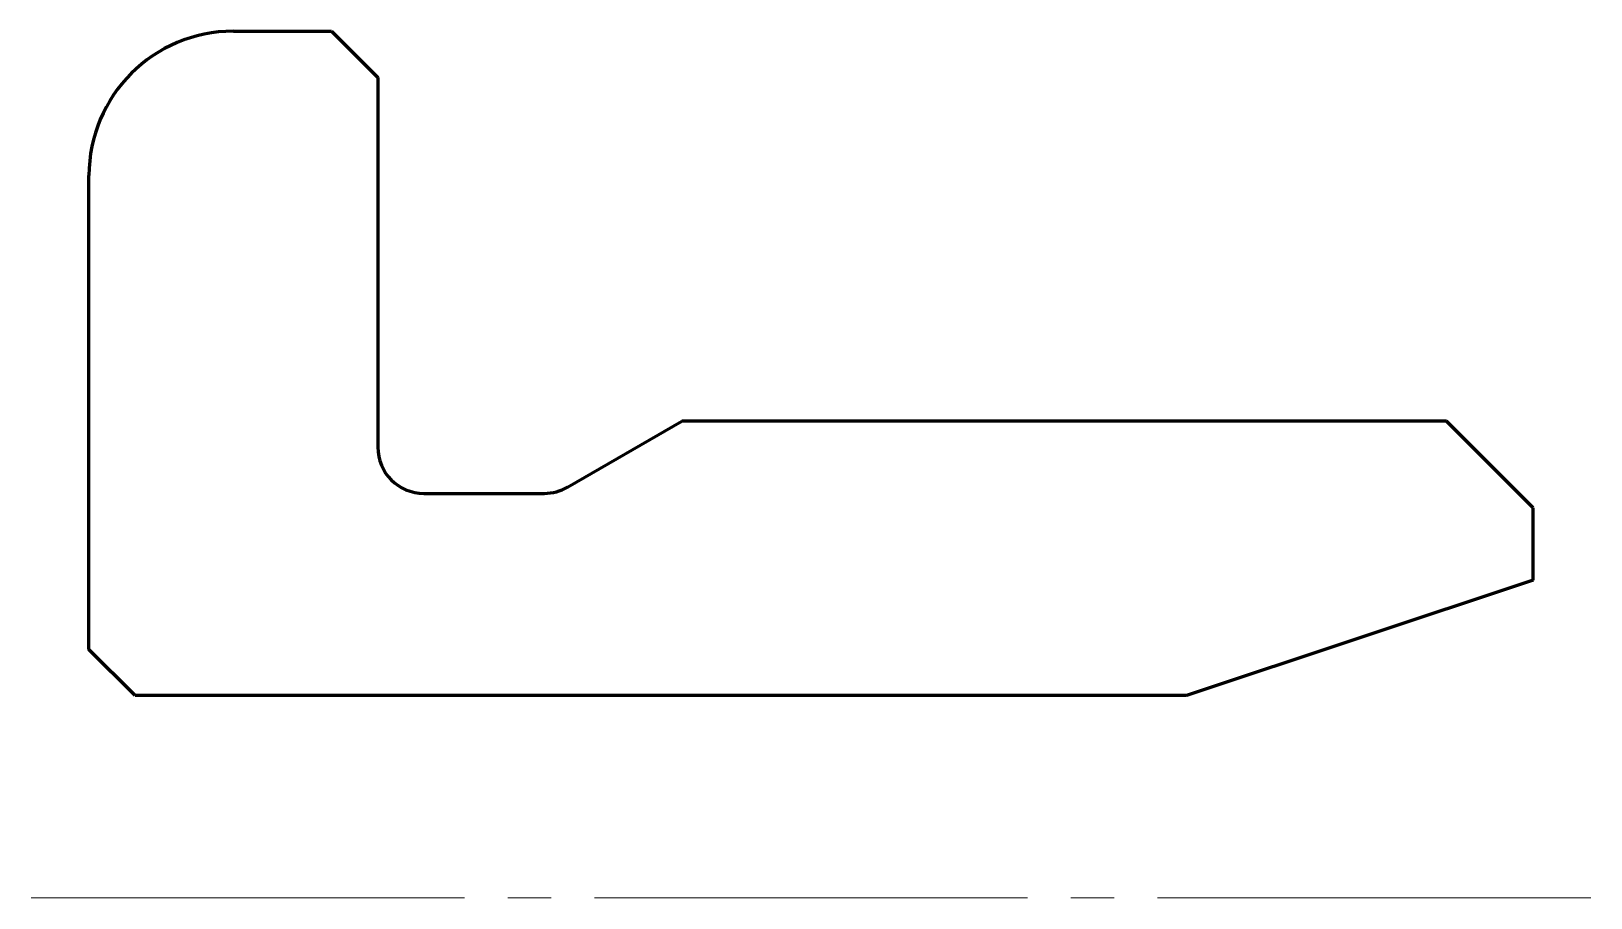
# Model space of a CAD drawing. Header units: millimetres. Extents: x -2 to 52, y 0 to 30.
import ezdxf

# ---------------------------------------------------------------- set-up
doc = ezdxf.new("R2010")
doc.units = ezdxf.units.MM
doc.linetypes.add('K5LT_AXLED', pattern=[19.5, 15, -1.5, 1.5, -1.5])
doc.linetypes.add('K5LT_BASIC', pattern=[0])

msp = doc.modelspace()

# ---------------------------------------------------------------- linework, layer by layer
at = {"color": 150, "linetype": 'K5LT_BASIC', "lineweight": 60, "true_color": 0x0080ff}
for p, q in [((5, 30), (8.4, 30)), ((8.4, 30), (10, 28.4)), ((10, 28.4), (10, 15.6)), ((0, 8.6), (0, 25)), ((16.571, 14.214), (20.53, 16.5)), ((47, 16.5), (20.53, 16.5)), ((50, 13.5), (47, 16.5)), ((11.6, 14), (15.771, 14)), ((50, 11), (50, 13.5)), ((50, 11), (38, 7)), ((1.6, 7), (0, 8.6)), ((38, 7), (1.6, 7))]:
    msp.add_line(p, q, dxfattribs=at)
at = {"color": 30, "linetype": 'K5LT_AXLED', "lineweight": 18, "true_color": 0xff8000}
msp.add_line((-2, 0), (52, 0), dxfattribs=at)
at = {"color": 150, "linetype": 'K5LT_BASIC', "lineweight": 60, "true_color": 0x0080ff}
for centre, radius, start, end in [((5, 25), 5, 90, 180), ((11.6, 15.6), 1.6, 180, 270), ((15.771, 15.6), 1.6, 270, 300)]:
    msp.add_arc(centre, radius, start, end, dxfattribs=at)

doc.saveas('drawing.dxf')
